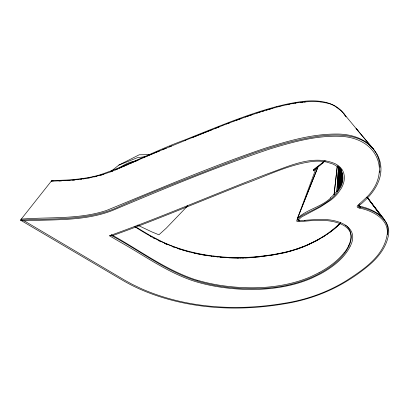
<?xml version="1.0" encoding="UTF-8"?>
<svg xmlns="http://www.w3.org/2000/svg" width="409" height="409" viewBox="0 0 409 409"><rect width="100%" height="100%" fill="white"/><g stroke="black" fill="none" stroke-linecap="round" stroke-linejoin="round"><path stroke-width="0.61" d="M111.345 234.986C111.514 235.942 107.884 236.054 110.813 235.277C163.84 216.208 215.497 193.626 268.161 173.61C289.076 166.269 313.028 154.127 335.211 163.748A43.282 23.64 -17.7 0 1 341.893 169.316M338.488 166.903L336.883 191.663L339.654 187.501L339.782 167.833M339.654 187.501L339.956 167.879M339.163 167.368L338.371 189.592L339.306 167.434M336.883 191.663L338.458 168.891M338.545 167.629L338.632 166.361M342.609 179.157L342.343 173.191L340.308 168.677A42.035 23.124 -17.9 0 0 337.992 166.064M379.756 172.47L379.92 170.926M337.272 165.768L334.041 194.894L337.251 166.601M387.502 234.515C391.07 217.69 372.047 208.493 359.312 206.192M297.726 219.572L297.67 219.858A0.987 0.787 -55.7 0 0 297.716 220.277L298.345 220.783A0.982 0.782 -55.7 0 0 298.749 220.732L299.005 220.604A1.57 0.808 -16.9 0 0 299.49 220.722L299.531 220.732A5.736 2.955 -17 0 0 300.318 220.758L305.048 220.298M322.113 163.585L318.11 166.637L297.399 218.518A0.997 0.777 23.9 0 0 297.44 218.902L298.12 219.592A0.992 0.772 23.9 0 0 298.575 219.71L300.947 217.501A17.648 8.947 -17.4 0 1 301.868 216.821L320.467 206.928L330.932 200.032A43.548 23.681 -17.6 0 0 337.619 193.651L341.152 188.575A51.846 28.364 -17.3 0 0 344.209 180.052C344.736 176.356 344.061 172.409 341.883 169.321M316.126 168.16L297.353 218.759L318.11 166.637L314.593 169.362M348.611 245.62C351.382 240.144 352.364 232.701 348.12 227.69M349.981 246.745C361.04 226.315 336.377 218.493 320.441 219.638A88.4 41.421 -15.5 0 0 311.903 219.776L305.114 220.293M297.471 218.288C306.811 209.29 321.157 207.164 330.656 197.997M313.534 170.395L313.452 170.543A1.713 0.925 -0.9 0 0 313.417 170.896L313.616 170.64A0.66 0.537 -32.5 0 1 313.805 170.42L314.24 170.19A0.838 0.47 -18.7 0 1 314.306 169.863L313.856 169.888A0.685 0.465 32.1 0 0 313.667 170.011L313.534 170.395A3.492 1.656 -18.1 0 1 313.764 170.057L314.255 169.643M20.45 220.129C53.538 218.166 88.324 221.141 119.116 206.673C150.962 192.624 183.406 180.011 215.824 167.363C249.771 154.387 284.076 140.957 320.293 136.018C334.879 134.51 350.861 133.937 364.076 141.309A81.391 44.724 -17.7 0 1 370.886 146.427L373.161 148.774L376.827 153.886A100.65 55.097 -16.8 0 1 380.166 162.301C384.092 179.178 372.819 194.52 360.309 204.566A6.493 3.252 -19.6 0 0 359.598 205.057L358.611 206.305L359.659 207.107A7.147 3.599 -19.7 0 0 360.549 207.291C375.053 210.262 393.264 220.19 387.778 238.135A99.934 47.935 -16 0 1 384.158 247.312C377.993 258.779 367.584 266.903 357.21 274.352A123.999 60.762 -15.4 0 1 349.537 279.459C329.588 292.205 306.939 300.364 283.58 303.959C240.727 311.121 195.788 309.414 154.582 294.94A313.161 177.179 -21.7 0 1 122.511 280.221L20.45 220.129L51.723 180.62L65.977 180.083A183.39 131.407 -1.6 0 0 70.522 179.781L77.572 179.127A99.254 65.45 -3.9 0 0 93.145 176.622M299.531 220.732L299.306 220.947A1.002 0.547 -84.5 0 1 299.056 220.998L298.974 220.967A1.14 0.619 -84.5 0 1 298.754 220.753L298.698 220.65M187.823 205.691L166.238 228.202L158.907 234.797L151.867 231.908L137.526 225.108M340.503 222.639C330.901 232.46 318.979 239.776 306.428 245.206M324.588 161.744L325.073 161.34M324.552 161.141L314.598 168.764L313.652 169.812L313.764 170.645M110.399 171.846L118.82 165.103L139.208 154.786L150.425 154.643M323.11 162.93L322.113 163.707M315.891 168.406L315.549 168.672A11.493 6.35 -19 0 0 315.032 169.096M316.014 168.314L316.372 168.038M320.605 164.853L321.111 164.469M317.103 167.48L318.34 166.55M318.591 166.361L320.104 165.231M326.857 234.485L329.72 232.46M119.29 168.171C124.28 164.311 130.22 161.596 136.519 160.895M327.272 234.199L321.663 237.839M324.731 235.886L316.045 241.044L303.974 246.673A66.56 34.54 -16.3 0 1 297.578 249.055M319.209 239.239L307.251 245.206L292.634 250.512A73.712 38.686 -16.2 0 1 287.588 251.913L274.465 254.669A192.578 114.116 -18.1 0 1 264.541 256.116A214.546 129.857 -18.6 0 1 259.582 256.714L251.898 257.46M319.102 272.66L310.983 276.607A58.819 28.165 -15.9 0 1 296.433 281.852C271.811 288.907 245.62 289.127 220.415 285.364A205.885 112.439 -19.2 0 1 197.874 280.38M126.56 165.129L128.094 164.444M115.18 169.996L117.751 168.851M121.294 167.399L153.165 153.508L185.681 140.261M122.874 166.78L124.52 166.049M130.655 163.298L132.71 162.388M133.227 162.163L134.776 161.478M135.292 161.253L136.33 160.798M136.846 160.573L138.4 159.893M121.78 167.266L110.195 171.99L101.58 174.929M143.278 157.787L144.98 157.056M147.255 156.08L153.564 153.411M154.142 153.171L159.914 150.763M162.24 149.801L166.305 148.124M169.224 146.933L171.565 145.977M185.369 140.318L222.941 125.399M192.194 137.639L198.012 135.302M198.6 135.072L200.931 134.137M201.514 133.901L203.851 132.966M204.439 132.731L206.192 132.025M206.775 131.795L209.122 130.86M209.71 130.624L212.061 129.689M215.589 128.288L219.26 126.841M111.182 171.678L112.879 171.018M222.726 125.425L226.637 123.973M226.433 123.988L234.066 121.151M227.164 123.769L229.812 122.756M233.892 121.156L249.132 115.711M236.203 120.358L237.803 119.765M118.82 165.103L137.715 157.562L145.962 156.657M111.989 235.829C156.417 219.935 199.807 201.366 243.723 184.162C266.745 175.982 288.953 164.244 313.493 161.345A35.517 19.484 -18 0 1 320.544 161.228L326.152 161.933L332.568 163.912A42.362 23.134 -17.7 0 1 338.57 167.756C342.098 170.936 343.57 175.947 342.778 180.579A51.345 28.098 -17.3 0 1 340.564 187.342L336.244 193.835A41.023 22.28 -17.6 0 1 332.231 197.92C323.713 205.441 313.161 209.883 303.141 214.976A22.25 11.242 -17.4 0 0 300.589 216.525C299.204 217.736 296.085 219.117 296.847 221.32A2.06 1.058 -16.8 0 0 297.231 221.555L299.863 221.673L311.857 220.574A87.296 40.89 -15.5 0 1 317.645 220.436C333.028 219.556 359.772 224.919 348.565 246.811A75.005 36.473 -15.5 0 1 344.398 253.549L342.614 255.768A70.343 34.1 -15.7 0 1 327.762 268.595C297.558 288.585 259.183 291.412 224.112 286.811A206.443 112.593 -19.2 0 1 204.664 283.094C170.466 274.822 142.501 252.128 111.989 235.829L111.32 234.751M238.34 119.571L241.019 118.595M245.206 117.035L260.093 112.066M249.674 115.527L252.404 114.592M297.578 249.05L284.434 252.808L269.751 255.513M256.74 113.094C277.425 106.718 298.959 99.985 320.881 101.902M101.897 174.888L103.666 174.326M262.302 111.371L263.958 110.854M266.177 110.185L267.844 109.689M268.953 109.367L272.292 108.416M276.443 106.626C251.336 113.288 227.179 122.971 203.089 132.588L184.878 139.898C155.793 150.405 128.462 165.364 99.126 175.098A75.747 48.84 -4.6 0 1 95.532 176.039L93.134 176.601M279.148 106.601L280.134 106.355M286.535 104.873L287.517 104.663M288.503 104.459L289.49 104.259M277.752 253.744C260.359 256.821 242.629 258.524 224.976 257.128A170.722 98.595 -18 0 1 216.99 256.423L213.155 255.968M292.435 103.697L293.887 103.441M87.925 178.176L72.137 180.2L51.243 181.228M294.853 103.278L295.825 103.119M83.303 178.953L84.361 178.794M80.65 179.316L81.713 179.178M300.635 102.439L303.028 102.168M76.912 179.761L78.518 179.577M259.879 256.791L250.068 257.69A103.18 55.742 -16 0 1 245.303 257.936L241.745 257.961M74.781 179.975L72.638 180.175M304.138 102.061L305.405 101.943M69.965 180.389L67.28 180.573M251.351 257.506L244.904 257.874M61.514 180.885L58.973 180.993M380.033 167.327L379.501 162.291L378.463 158.385A101.289 55.588 -16.7 0 0 375.917 152.792C368.141 139.075 351.607 133.912 336.699 134.05C312.287 133.937 288.498 140.849 265.421 148.119C211.499 166.34 159.173 188.902 106.534 210.43C79.126 219.602 49.566 216.898 21.268 219.106C21.074 219.536 21.452 219.715 21.59 219.878C22.219 220.374 23.114 220.676 23.967 220.88C53.533 219.296 84.356 221.453 112.465 210.487C164.658 188.442 217.046 166.627 270.809 148.666C292.972 141.959 315.86 135.563 339.24 136.289C353.105 136.524 368.059 141.943 375.263 154.556A100.093 54.78 -16.7 0 1 377.788 160.067C381.081 169.484 378.969 180.098 373.739 188.396A66.606 35.92 -18.2 0 1 367.456 196.524L357.967 205.257L357.159 206.458A2.894 1.457 -19.4 0 0 357.2 206.908L357.323 207.128A4.668 2.347 -19.5 0 0 357.926 207.588L358.223 207.726M243.733 257.992L240.18 257.987M240.615 258.048L237.056 257.987A161.192 92.296 -17.7 0 1 229.27 257.767M237.517 258.048L239.06 258.053M229.776 257.834L220.078 257.133M226.704 257.665L217.056 256.832M214.055 256.494L217.624 256.903M211.08 256.111L214.638 256.561M211.678 256.177C184.045 253.043 157.961 242.087 134.955 226.729M202.925 254.797L207.276 255.533M198.585 254.004L201.668 254.597M24.448 220.988L124.822 280.267L132.291 284.362L141.187 288.611A327.389 185.87 -22.4 0 0 151.627 292.88C193.953 308.78 240.604 310.743 284.899 303.166C306.816 299.71 328.049 292.062 346.914 280.339C363.299 269.613 382.41 257.164 386.802 236.632C390.902 219.439 372.026 210.461 358.908 207.946A8.134 4.095 -19.7 0 1 358.223 207.726M53.139 180.982L52.372 180.87A1.989 1.36 36.3 0 0 51.309 181.069M194.311 253.099L197.358 253.754M326.188 102.823L328.667 103.503M186.54 251.167L189.5 251.954M182.44 250.001L185.354 250.855M177.828 248.565L181.274 249.664M172.547 246.709L174.101 247.281M358.683 205.993L358.412 205.865M164.449 243.406L166.944 244.485M160.047 241.366L161.018 241.826M161.806 241.601L149.863 235.374L135.016 226.458M158.119 240.42L159.561 241.136M153.385 237.972L154.791 238.723M150.584 236.443L151.514 236.959M112.347 235.201C139.137 250.001 164.029 268.764 193.125 278.933A184.643 99.735 -18.3 0 0 197.833 280.416M109.443 235.778L120.614 242.297C144.316 255.615 166.698 271.913 192.665 280.671A186.069 100.343 -18.4 0 0 197.414 282.144A207.465 113.129 -19.2 0 0 220.139 287.098C245.599 290.871 272.036 290.543 296.919 283.468A59.954 28.717 -15.8 0 0 311.724 278.14L319.976 274.142A71.217 34.499 -15.7 0 0 345.452 253.877A76.611 37.255 -15.5 0 0 349.981 246.745M335.191 106.335L341.096 110.762A77.505 46.161 -17.4 0 1 345.595 116.079A81.463 48.487 -17.2 0 1 346.116 116.887M345.436 225.17L346.193 225.763M346.893 226.381L347.834 227.353M372.17 147.598L356.065 128.508L373.56 149.28M343.851 113.722L358.754 131.672M366.985 197.225L384.02 219.193M383.248 218.217L367.108 197.082M366.991 197.148L380.978 215.916L367.262 197.455M345.482 116.044C335.677 100.031 314.582 99.331 298.033 102.117A92.94 53.594 -17.7 0 0 294.439 102.679L288.294 103.835A130.19 72.219 -17.2 0 0 276.443 106.631M358.99 204.679L359.966 206.315M341.249 169.766L342.21 181.223L341.5 170.4M340.84 169.403L341.581 183.309L341.045 169.275M340.334 168.309L340.728 185.405L340.539 168.963M213.104 256.019A208.534 123.656 -19.5 0 1 161.811 241.596M306.474 245.262A72.797 38.195 -16.2 0 1 277.757 253.698M342.65 179.152A50.598 27.771 -17.5 0 1 339.731 187.501M336.561 191.627A41.882 22.863 -18.1 0 1 330.314 197.879M297.578 218.294A4.029 2.009 -11.5 0 0 297.409 219.244A2.853 1.442 -5.8 0 0 297.624 219.602M304.715 220.579A1.15 0.706 -80.9 0 1 304.577 220.62M298.059 219.684A2.076 1.058 -0.3 0 1 297.824 219.541M298.877 219.705A2.674 1.37 -17 0 0 298.815 220.42A1.595 0.818 -16.9 0 0 299.005 220.604M348.698 245.615A75.409 36.662 -15.6 0 1 344.322 252.66M344.117 252.655A70.046 33.901 -15.8 0 1 319.081 272.645M237.552 257.982A159.837 91.371 -17.7 0 1 229.812 257.767M269.771 255.354A207.527 127.792 -18.9 0 1 259.909 256.632M340.723 222.864A80.22 42.27 -16.1 0 1 329.286 232.772M340.544 223.212A81.284 42.976 -16 0 1 329.726 232.46M314.086 169.638A8.548 3.292 -25.1 0 1 314.424 169.346M325.15 160.691A64.264 37.209 -19.4 0 1 321.796 163.431M314.311 170.277A1.805 1.007 -18.8 0 1 314.209 170.205M328.749 103.421A45.961 27.689 -19.4 0 1 335.257 106.289M320.799 102.025A47.372 28.206 -18.7 0 1 326.096 102.925M101.509 174.817A82.245 52.505 -4.6 0 1 87.879 178.048M101.401 175.042A83.804 54.392 -4.4 0 1 100.399 175.333M96.856 176.289A83.804 54.392 -4.4 0 1 94.295 176.908M89.622 177.895A83.804 54.392 -4.4 0 1 88.574 178.089M359.9 203.718A1.207 0.567 51.5 0 1 359.925 204.03M358.499 205.799A3.742 2.035 -21.5 0 1 358.028 205.517M359.404 206.018A7.101 3.788 -22.2 0 1 358.826 205.865M360.104 206.356A1.191 0.787 -79.5 0 1 359.685 208.14"/></g></svg>
